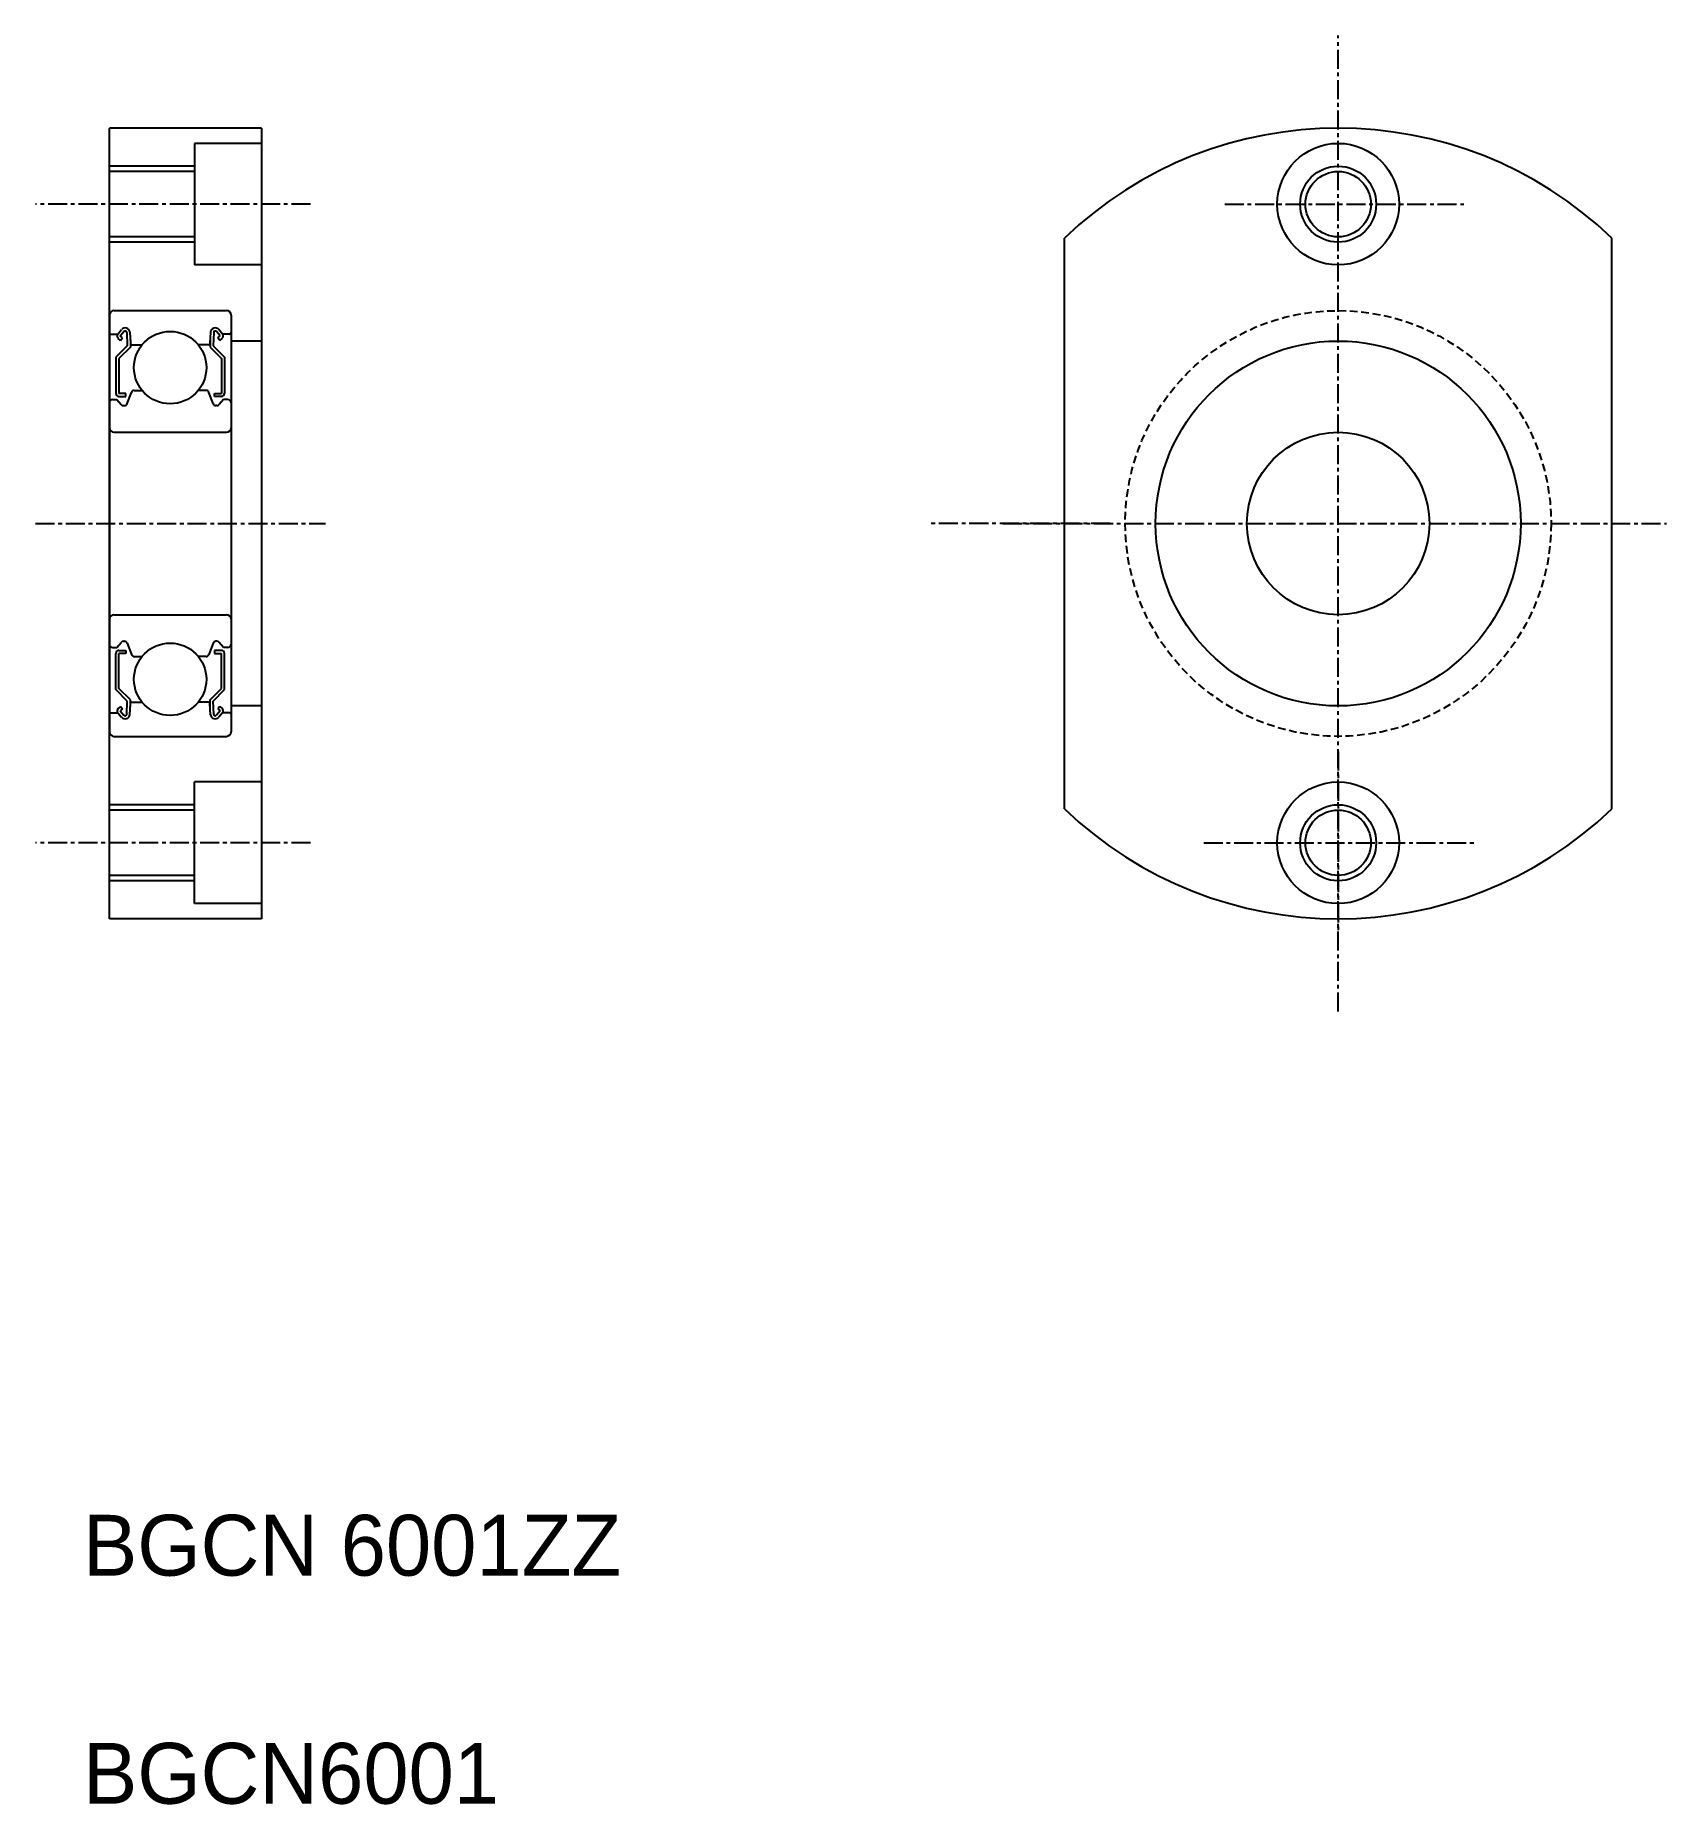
# Model space of a CAD drawing. Extents: x 172 to 279, y 97 to 213.
import ezdxf

# ---------------------------------------------------------------- set-up
doc = ezdxf.new("R2010")
doc.units = 0
doc.linetypes.add('CENTER', pattern=[2, 1.25, -0.25, 0.25, -0.25])
doc.linetypes.add('DASHED', pattern=[0.75, 0.5, -0.25])
doc.layers.get('0').update_dxf_attribs({"linetype": 'CONTINUOUS'})
doc.layers.add('CENTER', color=1, linetype='CENTER')

msp = doc.modelspace()

# ---------------------------------------------------------------- linework, layer by layer
for p, q in [((176.88, 155.37), (176.88, 207.37)), ((186.88, 207.37), (176.88, 207.37)), ((181.88, 207.37), (181.88, 207.37)), ((184.38, 207.37), (184.38, 207.37)), ((186.88, 207.37), (186.88, 155.37)), ((186.88, 206.37), (182.48, 206.37)), ((182.48, 206.37), (182.48, 198.37)), ((182.48, 204.52), (176.88, 204.52)), ((182.48, 200.22), (176.88, 200.22)), ((239.67, 162.61), (239.67, 200.14)), ((275.67, 162.61), (275.67, 200.14)), ((186.88, 198.37), (182.48, 198.37)), ((176.88, 195.07), (176.88, 167.67)), ((177.18, 195.37), (184.58, 195.37)), ((184.88, 195.07), (184.88, 167.67)), ((176.98, 193.82), (177.44, 193.82)), ((177.44, 193.82), (177.69, 194.12)), ((177.62, 193.41), (177.47, 193.54)), ((177.59, 193.7), (177.84, 193.99)), ((177.75, 193.57), (177.59, 193.7)), ((177.62, 193.41), (177.75, 193.57)), ((178.02, 193.93), (178.06, 193.06)), ((178.22, 193.96), (178.28, 193.22)), ((178.26, 193.44), (178.26, 192.97)), ((183.54, 193.96), (183.48, 193.22)), ((183.5, 193.44), (183.5, 192.97)), ((183.74, 193.93), (183.7, 193.06)), ((184.17, 193.7), (183.92, 193.99)), ((184.01, 193.57), (184.17, 193.7)), ((184.14, 193.41), (184.01, 193.57)), ((184.32, 193.82), (184.07, 194.12)), ((184.14, 193.41), (184.3, 193.54)), ((184.78, 193.82), (184.32, 193.82)), ((186.88, 193.37), (184.88, 193.37)), ((178.06, 193.06), (177.31, 192.31)), ((177.31, 192.31), (177.31, 189.92)), ((178.26, 192.97), (177.51, 192.22)), ((177.51, 192.22), (177.51, 189.92)), ((178.38, 193.12), (179.03, 193.12)), ((183.38, 193.12), (182.73, 193.12)), ((183.5, 192.97), (184.25, 192.22)), ((183.7, 193.06), (184.45, 192.31)), ((184.25, 192.22), (184.25, 189.92)), ((184.45, 192.31), (184.45, 189.92)), ((177.96, 189.92), (177.51, 189.92)), ((177.51, 189.72), (177.96, 189.72)), ((177.96, 189.72), (177.96, 189.92)), ((178.06, 189.26), (178.33, 189.99)), ((178.52, 190.12), (179.03, 190.12)), ((183.24, 190.12), (182.73, 190.12)), ((183.7, 189.26), (183.43, 189.99)), ((183.8, 189.92), (184.25, 189.92)), ((183.8, 189.72), (183.8, 189.92)), ((184.25, 189.72), (183.8, 189.72)), ((177.08, 189.52), (177.38, 189.52)), ((177.38, 189.52), (177.66, 189.2)), ((177.81, 189.12), (177.87, 189.12)), ((183.95, 189.12), (183.89, 189.12)), ((184.38, 189.52), (184.11, 189.2)), ((184.68, 189.52), (184.38, 189.52)), ((177.18, 187.37), (184.58, 187.37)), ((177.18, 175.37), (184.58, 175.37)), ((177.38, 173.22), (177.66, 173.55)), ((177.81, 173.62), (177.87, 173.62)), ((178.06, 173.49), (178.33, 172.76)), ((183.7, 173.49), (183.43, 172.76)), ((183.95, 173.62), (183.89, 173.62)), ((184.38, 173.22), (184.11, 173.55)), ((177.08, 173.22), (177.38, 173.22)), ((177.31, 170.44), (177.31, 172.82)), ((177.51, 173.02), (177.96, 173.02)), ((177.51, 170.52), (177.51, 172.82)), ((177.96, 172.82), (177.51, 172.82)), ((177.96, 173.02), (177.96, 172.82)), ((178.52, 172.62), (179.03, 172.62)), ((178.65, 172.62), (178.65, 172.62)), ((178.78, 172.62), (178.78, 172.62)), ((183.24, 172.62), (182.73, 172.62)), ((183.8, 173.02), (183.8, 172.82)), ((184.25, 173.02), (183.8, 173.02)), ((183.8, 172.82), (184.25, 172.82)), ((184.25, 170.52), (184.25, 172.82)), ((184.68, 173.22), (184.38, 173.22)), ((184.45, 170.44), (184.45, 172.82)), ((178.06, 169.69), (177.31, 170.44)), ((178.26, 169.77), (177.51, 170.52)), ((183.5, 169.77), (184.25, 170.52)), ((183.7, 169.69), (184.45, 170.44)), ((176.98, 168.92), (177.44, 168.92)), ((177.44, 168.92), (177.69, 168.63)), ((177.62, 169.33), (177.47, 169.21)), ((177.75, 169.18), (177.59, 169.05)), ((177.59, 169.05), (177.84, 168.76)), ((177.62, 169.33), (177.75, 169.18)), ((178.02, 168.81), (178.06, 169.69)), ((178.22, 168.79), (178.28, 169.53)), ((178.26, 169.3), (178.26, 169.77)), ((178.38, 169.62), (179.03, 169.62)), ((183.38, 169.62), (182.73, 169.62)), ((183.54, 168.79), (183.48, 169.53)), ((183.5, 169.3), (183.5, 169.77)), ((183.74, 168.81), (183.7, 169.69)), ((184.17, 169.05), (183.92, 168.76)), ((184.14, 169.33), (184.01, 169.18)), ((184.01, 169.18), (184.17, 169.05)), ((184.32, 168.92), (184.07, 168.63)), ((184.14, 169.33), (184.3, 169.21)), ((184.78, 168.92), (184.32, 168.92)), ((186.88, 169.37), (184.88, 169.37)), ((177.18, 167.37), (184.58, 167.37)), ((182.48, 156.37), (182.48, 164.37)), ((186.88, 164.37), (182.48, 164.37)), ((182.48, 162.52), (176.88, 162.52)), ((182.48, 158.22), (176.88, 158.22)), ((186.88, 156.37), (182.48, 156.37)), ((186.88, 155.37), (176.88, 155.37))]:
    msp.add_line(p, q)
at = {"color": 3}
for p, q in [((182.48, 204.87), (176.88, 204.87)), ((182.48, 199.87), (176.88, 199.87)), ((182.48, 162.87), (176.88, 162.87)), ((182.48, 157.87), (176.88, 157.87))]:
    msp.add_line(p, q, dxfattribs=at)
for centre, radius in [((257.67, 202.37), 4), ((257.67, 202.37), 2.15), ((180.88, 191.62), 2.38), ((257.67, 181.37), 12), ((257.67, 181.37), 6), ((180.88, 171.12), 2.38), ((257.67, 160.37), 4), ((257.67, 160.37), 2.15)]:
    msp.add_circle(centre, radius)
for centre in [(257.67, 202.37), (257.67, 160.37)]:
    msp.add_circle(centre, 2.5, dxfattribs=at)
at = {"color": 3, "linetype": 'DASHED'}
msp.add_circle((257.67, 181.37), 14, dxfattribs=at)
for centre, radius, start, end in [((257.67, 181.37), 26, 46.1869, 133.8131), ((177.18, 195.07), 0.3, 90, 180), ((184.58, 195.07), 0.3, 0, 90), ((176.98, 193.92), 0.1, 180, 270), ((177.59, 193.7), 0.2, 140.002, 230.0863), ((177.92, 193.93), 0.3, 4.9968, 140.002), ((177.92, 193.93), 0.1, 2.8198, 140.0022), ((178.38, 193.22), 0.1, 184.9968, 269.9991), ((183.38, 193.22), 0.1, 270.0009, 355.0032), ((183.84, 193.93), 0.3, 39.998, 175.0032), ((183.84, 193.93), 0.1, 39.9978, 177.1802), ((184.17, 193.7), 0.2, 309.9137, 39.998), ((184.78, 193.92), 0.1, 270, 0), ((177.51, 189.92), 0.2, 180, 270), ((178.52, 189.92), 0.2, 90, 159.9916), ((183.24, 189.92), 0.2, 20.0084, 90), ((184.25, 189.92), 0.2, 270, 0), ((177.08, 189.32), 0.2, 90, 180), ((177.81, 189.32), 0.2, 219.9952, 270), ((177.87, 189.32), 0.2, 270, 339.9916), ((183.89, 189.32), 0.2, 200.0084, 270), ((183.95, 189.32), 0.2, 270, 320.0048), ((184.68, 189.32), 0.2, 0, 90), ((177.18, 187.67), 0.3, 180, 270), ((184.58, 187.67), 0.3, 270, 0), ((177.18, 175.07), 0.3, 90, 180), ((184.58, 175.07), 0.3, 0, 90), ((177.08, 173.42), 0.2, 180, 270), ((177.81, 173.42), 0.2, 90, 140.0048), ((177.87, 173.42), 0.2, 20.0084, 90), ((183.89, 173.42), 0.2, 90, 159.9916), ((183.95, 173.42), 0.2, 39.9952, 90), ((184.68, 173.42), 0.2, 270, 0), ((177.51, 172.82), 0.2, 90, 180), ((178.52, 172.82), 0.2, 200.0084, 270), ((183.24, 172.82), 0.2, 270, 339.9916), ((184.25, 172.82), 0.2, 0, 90), ((176.98, 168.82), 0.1, 90, 180), ((177.59, 169.05), 0.2, 129.9137, 219.998), ((177.92, 168.82), 0.3, 219.998, 355.0032), ((177.92, 168.82), 0.1, 219.9978, 357.1802), ((178.38, 169.52), 0.1, 90.0009, 175.0032), ((183.38, 169.52), 0.1, 4.9968, 89.9991), ((183.84, 168.82), 0.3, 184.9968, 320.002), ((183.84, 168.82), 0.1, 182.8198, 320.0022), ((184.17, 169.05), 0.2, 320.002, 50.0863), ((184.78, 168.82), 0.1, 0, 90), ((177.18, 167.67), 0.3, 180, 270), ((184.58, 167.67), 0.3, 270, 0), ((257.67, 181.37), 26, 226.1869, 313.8131)]:
    msp.add_arc(centre, radius, start, end)
at = {"layer": 'CENTER', "color": 1, "linetype": 'CENTER'}
for p, q in [((257.67, 149.28), (257.67, 213.47)), ((190.1, 202.37), (172.02, 202.37)), ((250.21, 202.37), (265.93, 202.37)), ((172.02, 181.37), (191.1, 181.37)), ((242.67, 181.37), (230.67, 181.37)), ((235.62, 181.37), (279.26, 181.37)), ((257.67, 166.37), (257.67, 154.37)), ((190.1, 160.37), (172.02, 160.37)), ((248.83, 160.37), (266.69, 160.37))]:
    msp.add_line(p, q, dxfattribs=at)

# ---------------------------------------------------------------- texts
for s, p in [('BGCN 6001ZZ', (175.15, 112.17)), ('BGCN6001', (175.15, 97.17))]:
    msp.add_text(s, height=4).set_placement(p)

doc.saveas('drawing.dxf')
